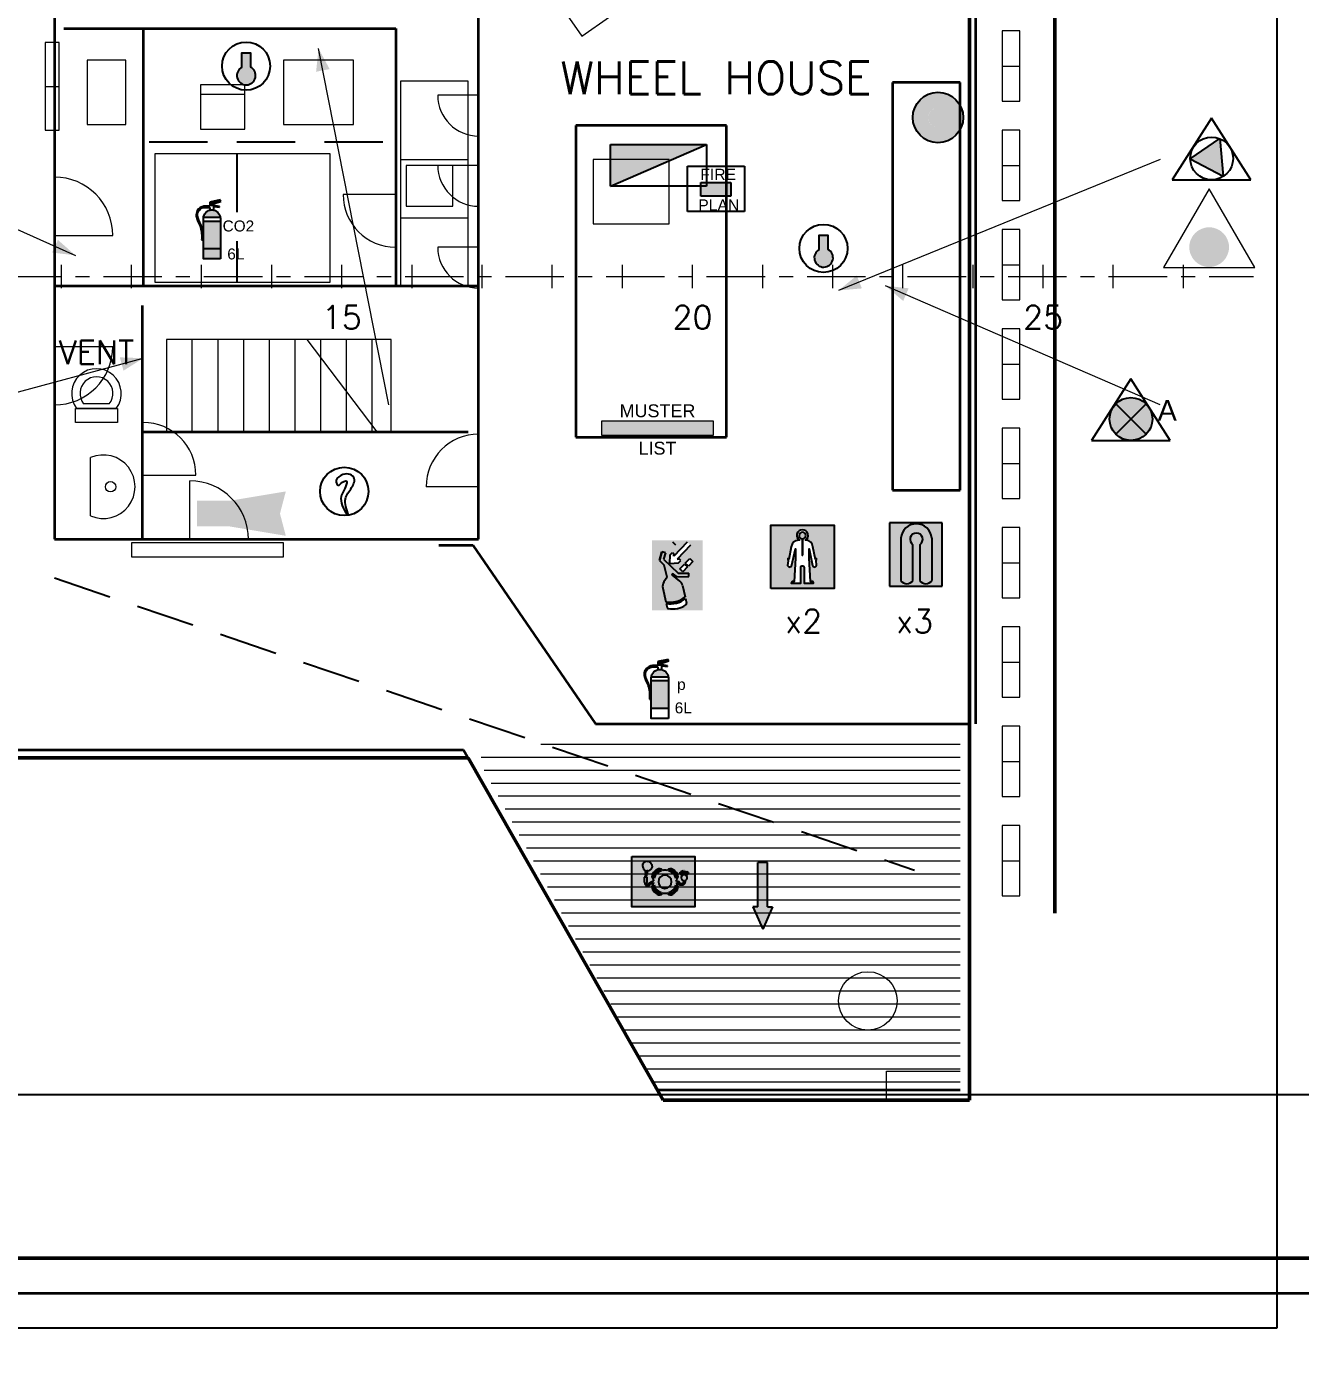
# Model space of a CAD drawing. Header units: millimetres. Extents: x -8500 to 134500, y -68500 to 34500.
# Drawn here: x 45303 to 56200, y -20275 to -8863 of the extents above; entities that cross this region are included whole.
import ezdxf
from ezdxf.enums import TextEntityAlignment as Align

# ---------------------------------------------------------------- set-up
doc = ezdxf.new("R2010")
doc.units = ezdxf.units.MM
doc.linetypes.add('CENTER_S', pattern=[860, 500, -120, 120, -120])
doc.linetypes.add('DASHED_S', pattern=[750, 500, -250])
for name, color, linetype, lineweight in [('CENTER', 1, 'CENTER_S', 18), ('DASHED', 8, 'DASHED_S', 25), ('DETAIL', 9, 'Continuous', 13), ('DOOR', 4, 'Continuous', 18), ('FRAMES', 7, 'Continuous', 18), ('HULL', 7, 'Continuous', 50), ('LEADER', 6, 'Continuous', 13), ('STAIR', 6, 'Continuous', 18), ('STRUCT', 7, 'Continuous', 35), ('SYM-FF', 1, 'Continuous', 18), ('SYM-LSA', 3, 'Continuous', 18), ('TEXT', 7, 'Continuous', 18), ('WINDOW', 5, 'Continuous', 18)]:
    doc.layers.add(name, color=color, linetype=linetype, lineweight=lineweight)
for name, color, linetype in [('dotted', 140, 'Continuous'), ('HATCH', 1, 'Continuous'), ('INER2', 151, 'Continuous'), ('out line', 230, 'Continuous'), ('SYMBOL', 31, 'Continuous'), ('VENT', 210, 'Continuous')]:
    doc.layers.add(name, color=color, linetype=linetype)
doc.styles.add('ARIAL', font='arial.ttf')
doc.styles.add('ROMANS', font='romans.shx')
doc.styles.add('SHIP', font='arial.ttf')
picture_1 = doc.add_image_def('image3.png', size_in_pixel=(725, 900))
picture_2 = doc.add_image_def('image6.png', size_in_pixel=(4825, 900))

# ---------------------------------------------------------------- blocks, each defined once
blk = doc.blocks.new('heat detector')
at = {"layer": 'INER2'}
blk.add_hatch(color=242, dxfattribs=at).paths.add_polyline_path([(3383.561, -6499.341), (3383.561, -6499.133), (3383.431, -6499.133), (3383.431, -6499.343, 4.002369)])
at = {"layer": 'INER2', "color": 240}
blk.add_lwpolyline([(3383.431, -6499.343), (3383.431, -6499.133), (3383.561, -6499.133), (3383.561, -6499.341)], dxfattribs=at)
at = {"layer": 'INER2', "color": 7}
blk.add_circle((3383.495, -6499.326), 0.352, dxfattribs=at)
at = {"layer": 'INER2', "color": 240}
blk.add_arc((3383.498, -6499.463), 0.137, 118.8949, 62.7819, dxfattribs=at)
blk = doc.blocks.new('FPR-TEMPERATURE DETECTOR')
at = {"layer": 'INER2', "color": 3, "xscale": 0.64519499421843, "yscale": 0.64519499421843}
blk.add_blockref('heat detector', (-2183.014, 4193.332), dxfattribs=at)
blk = doc.blocks.new('CO22')
at = {"layer": 'SYMBOL'}
h = blk.add_hatch(color=256, dxfattribs=at)
edge = h.paths.add_edge_path()
edge.add_line((6016.426, -5955.845), (6016.543, -5955.857))
edge.add_line((6016.543, -5955.857), (6016.543, -5955.844))
edge.add_line((6016.543, -5955.844), (6016.426, -5955.822))
edge.add_line((6016.426, -5955.822), (6016.426, -5955.785))
edge.add_line((6016.426, -5955.785), (6016.567, -5955.739))
edge.add_line((6016.567, -5955.739), (6016.556, -5955.708))
edge.add_line((6016.556, -5955.708), (6016.346, -5955.754))
edge.add_line((6016.346, -5955.754), (6016.346, -5955.84))
h = blk.add_hatch(color=1, dxfattribs=at)
edge = h.paths.add_edge_path()
edge.add_line((6016.561, -5956.151), (6016.211, -5956.151))
edge.add_line((6016.211, -5956.151), (6016.211, -5956.308))
edge.add_arc((6015.379, -5956.399), 0.837, 353.7735, 366.2265, ccw=False)
edge.add_line((6016.211, -5956.49), (6016.211, -5956.709))
edge.add_line((6016.211, -5956.709), (6016.561, -5956.709))
edge.add_line((6016.561, -5956.709), (6016.561, -5956.151))
h.paths.add_polyline_path([(6016.561, -5956.922), (6016.211, -5956.922)])
edge = h.paths.add_edge_path()
edge.add_arc((6016.386, -5956.091), 0.175, 90, 172.15)
edge.add_line((6016.212, -5956.067), (6016.56, -5956.067))
edge.add_arc((6016.386, -5956.091), 0.175, 7.85, 90)
at = {"layer": 'VENT'}
blk.add_hatch(color=253, dxfattribs=at).paths.add_polyline_path([(6016.561, -5956.709), (6016.211, -5956.709), (6016.211, -5956.922), (6016.561, -5956.922)])
at = {"layer": 'INER2', "color": 6}
for points in [[(6016.556, -5955.71), (6016.346, -5955.755)], [(6016.426, -5955.786), (6016.567, -5955.741)], [(6016.426, -5955.822), (6016.426, -5955.785)], [(6016.567, -5955.741), (6016.556, -5955.71)], [(6016.212, -5956.067), (6016.56, -5956.067)], [(6016.346, -5955.867), (6016.346, -5955.92)], [(6016.543, -5955.844), (6016.426, -5955.822)], [(6016.426, -5955.845), (6016.543, -5955.857)], [(6016.561, -5956.151), (6016.211, -5956.151)], [(6016.211, -5956.709), (6016.561, -5956.709)]]:
    blk.add_lwpolyline(points, dxfattribs=at)
blk.add_lwpolyline([(6016.561, -5956.922), (6016.211, -5956.922), (6016.211, -5956.091, -0.414214), (6016.386, -5955.915), (6016.386, -5955.915, -0.414214), (6016.561, -5956.091)], format="xyb", close=True, dxfattribs=at)
blk.add_lwpolyline([(6016.346, -5955.92, -0.106872), (6016.426, -5955.92)], format="xyb", dxfattribs=at)
for points, knots in [([(6016.346, -5955.84), (6016.333, -5955.839), (6016.319, -5955.838), (6016.279, -5955.837), (6016.251, -5955.837), (6016.197, -5955.844), (6016.171, -5955.852), (6016.134, -5955.875), (6016.122, -5955.885), (6016.102, -5955.908), (6016.093, -5955.921), (6016.077, -5955.951), (6016.071, -5955.969), (6016.064, -5956.006), (6016.064, -5956.024), (6016.069, -5956.074), (6016.08, -5956.105), (6016.101, -5956.155), (6016.11, -5956.175), (6016.128, -5956.213), (6016.136, -5956.231), (6016.151, -5956.269), (6016.157, -5956.287), (6016.167, -5956.326), (6016.17, -5956.346), (6016.177, -5956.408), (6016.177, -5956.451), (6016.177, -5956.506), (6016.177, -5956.518), (6016.176, -5956.529)], [0.027104, 0.027104, 0.027104, 0.027104, 0.680846, 0.680846, 2.042538, 2.042538, 3.40423, 3.40423, 4.126415, 4.126415, 4.848601, 4.848601, 5.718136, 5.718136, 6.587672, 6.587672, 8.218711, 8.218711, 9.364028, 9.364028, 10.509345, 10.509345, 11.716642, 11.716642, 12.923939, 12.923939, 15.338534, 15.338534, 15.957922, 15.957922, 15.957922, 15.957922]), ([(6016.203, -5956.529), (6016.204, -5956.444), (6016.206, -5956.319), (6016.13, -5956.153), (6016.065, -5956.017), (6016.159, -5955.855), (6016.272, -5955.862), (6016.346, -5955.867)], [0, 0, 0, 0, 297.944458, 438.105277, 661.865253, 788.691466, 1028.865984, 1028.865984, 1028.865984, 1028.865984])]:
    blk.add_open_spline(points, degree=3, knots=knots, dxfattribs=at)
at = {"layer": 'SYMBOL'}
for points in [[(6016.346, -5955.754), (6016.346, -5955.84)], [(6016.426, -5955.92), (6016.426, -5955.845)], [(6016.543, -5955.857), (6016.543, -5955.844)], [(6016.176, -5956.529), (6016.203, -5956.529)]]:
    blk.add_lwpolyline(points, dxfattribs=at)
at = {"layer": 'INER2', "color": 6, "style": 'ARIAL'}
for s, p in [('CO2', (6016.606, -5956.358)), ('6L', (6016.702, -5956.932))]:
    blk.add_text(s, height=0.2257, dxfattribs=at).set_placement(p)
blk = doc.blocks.new('FPR-FIRE EXTINGUISHER CO2')
at = {"layer": 'INER2', "color": 6, "xscale": 0.45989954711139, "yscale": 0.45989954711139}
blk.add_blockref('CO22', (-2766.958, 2739.309), dxfattribs=at)
blk = doc.blocks.new('FIRE_ALARM_HORN')
at = {"true_color": 0xe1232d}
h = blk.add_hatch(color=7, dxfattribs=at)
h.dxf.hatch_style = 1
h.paths.add_polyline_path([(-380, -110), (-380, 110), (-100, 110), (380, 190), (330, 0), (380, -190), (-100, -110)])
blk = doc.blocks.new('GA')
at = {"layer": 'dotted'}
blk.add_hatch(color=51, dxfattribs=at).paths.add_polyline_path([(-2247.679, -988.692, 1), (-2247.281, -988.692, 1)])
at = {"layer": 'SYMBOL'}
h = blk.add_hatch(color=10, dxfattribs=at)
edge = h.paths.add_edge_path()
edge.add_arc((-2247.482, -988.692), 0.199, 0, 360)
edge = h.paths.add_edge_path()
edge.add_arc((-2247.482, -988.692), 0.517, 0, 360)
at = {"layer": 'dotted', "color": 6}
blk.add_circle((-2247.48, -988.691), 0.517, dxfattribs=at)
blk = doc.blocks.new('FPR-GENERAL BUTTON ALARM')
at = {"layer": 'dotted', "color": 51, "xscale": 0.45989954711139, "yscale": 0.45989954711139}
blk.add_blockref('GA', (1033.615, 454.698), dxfattribs=at)
blk = doc.blocks.new('pan')
at = {"layer": 'dotted'}
blk.add_hatch(color=1, dxfattribs=at).paths.add_polyline_path([(1941.574, -4105.486), (1943.543, -4104.63), (1941.574, -4104.63)])
at = {"layer": 'dotted', "color": 6}
for p, q in [((1941.574, -4104.63), (1943.543, -4104.63)), ((1941.574, -4105.486), (1941.574, -4104.63)), ((1941.574, -4105.486), (1943.543, -4104.63)), ((1943.543, -4104.63), (1943.543, -4105.486)), ((1943.543, -4105.486), (1941.574, -4105.486))]:
    blk.add_line(p, q, dxfattribs=at)
blk = doc.blocks.new('FPR-FIRE ALARM PANEL')
at = {"layer": 'VENT', "color": 2, "xscale": 0.45989954711139, "yscale": 0.45989954711139}
blk.add_blockref('pan', (-893.382, 1887.915), dxfattribs=at)
blk = doc.blocks.new('RT')
at = {"layer": 'INER2'}
h = blk.add_hatch(color=80, dxfattribs=at)
h.paths.add_polyline_path([(-2247.253, -991.701), (-2247.16, -991.604), (-2247.097, -991.665), (-2247.19, -991.762)])
h.paths.add_polyline_path([(-2247.272, -991.72), (-2247.208, -991.781), (-2247.301, -991.878), (-2247.365, -991.817)])
h.paths.add_polyline_path([(-2247.251, -992.43), (-2247.225, -992.545, -0.225192), (-2247.622, -992.63), (-2247.645, -992.528, 0.225217)])
h.paths.add_polyline_path([(-2247.932, -992.667), (-2246.895, -992.667), (-2246.895, -991.235), (-2247.932, -991.235)])
h.paths.add_polyline_path([(-2247.393, -991.694), (-2247.569, -991.706), (-2247.563, -991.531), (-2247.517, -991.482), (-2247.487, -991.511), (-2247.488, -991.556), (-2247.213, -991.269), (-2247.147, -991.333), (-2247.422, -991.62), (-2247.377, -991.616), (-2247.347, -991.645)])
at = {"layer": 'dotted', "color": 6}
for p, q in [((-2247.444, -991.332), (-2247.509, -991.268)), ((-2247.211, -991.268), (-2247.486, -991.555)), ((-2247.145, -991.332), (-2247.42, -991.619)), ((-2247.73, -991.467), (-2247.784, -991.647)), ((-2247.784, -991.647), (-2247.73, -991.467)), ((-2247.784, -991.647), (-2247.684, -991.743)), ((-2247.66, -991.488), (-2247.73, -991.467)), ((-2247.66, -991.488), (-2247.699, -991.618)), ((-2247.699, -991.618), (-2247.399, -991.91)), ((-2247.567, -991.705), (-2247.562, -991.53)), ((-2247.567, -991.705), (-2247.391, -991.693)), ((-2247.562, -991.53), (-2247.515, -991.481)), ((-2247.515, -991.481), (-2247.485, -991.51)), ((-2247.486, -991.555), (-2247.485, -991.51)), ((-2247.42, -991.619), (-2247.375, -991.615)), ((-2247.391, -991.693), (-2247.345, -991.644)), ((-2247.345, -991.644), (-2247.375, -991.615)), ((-2247.363, -991.816), (-2247.27, -991.719)), ((-2247.27, -991.719), (-2247.206, -991.78)), ((-2247.252, -991.7), (-2247.159, -991.603)), ((-2247.188, -991.761), (-2247.252, -991.7)), ((-2247.095, -991.664), (-2247.188, -991.761)), ((-2247.159, -991.603), (-2247.095, -991.664)), ((-2247.621, -991.987), (-2247.69, -992.087)), ((-2247.621, -991.987), (-2247.684, -991.743)), ((-2247.52, -991.948), (-2247.368, -992.068)), ((-2247.502, -991.925), (-2247.427, -991.983)), ((-2247.427, -991.983), (-2247.177, -991.978)), ((-2247.399, -991.91), (-2247.178, -991.905)), ((-2247.299, -991.877), (-2247.363, -991.816)), ((-2247.206, -991.78), (-2247.299, -991.877)), ((-2247.177, -991.978), (-2247.178, -991.905)), ((-2247.715, -992.214), (-2247.651, -992.493)), ((-2247.311, -992.159), (-2247.257, -992.395)), ((-2247.643, -992.527), (-2247.625, -992.609)), ((-2247.249, -992.429), (-2247.227, -992.524))]:
    blk.add_line(p, q, dxfattribs=at)
for centre, radius, start, end in [((-2247.511, -991.936), 0.0149, 51.7554, 231.7554), ((-2247.557, -992.178), 0.162, 145.4867, 192.8446), ((-2247.468, -992.194), 0.162, 12.8446, 51.7554), ((-2247.558, -992.028), 0.474, 258.7094, 309.3727), ((-2247.55, -992.063), 0.474, 258.6039, 309.3727), ((-2247.258, -992.531), 0.0311, 304.8712, 12.8446), ((-2247.594, -992.602), 0.0311, 192.8446, 259.1388), ((-2247.511, -992.167), 0.474, 259.1388, 304.8712)]:
    blk.add_arc(centre, radius, start, end, dxfattribs=at)
blk = doc.blocks.new('FPR-RADAR TRANSPONDER')
at = {"layer": 'dotted', "color": 1, "xscale": 0.45989954711139, "yscale": 0.45989954711139}
blk.add_blockref('RT', (1033.596, 456.2), dxfattribs=at)
blk = doc.blocks.new('ES')
at = {"layer": 'INER2'}
h = blk.add_hatch(color=80, dxfattribs=at)
h.paths.add_polyline_path([(-2246.813, -1004.016), (-2247.461, -1004.016), (-2247.461, -1004.11, -0.745878), (-2247.4, -1004.323), (-2247.381, -1004.323, -0.396303), (-2247.252, -1004.457), (-2247.197, -1004.716), (-2247.173, -1004.698), (-2247.173, -1004.716), (-2247.181, -1004.743), (-2247.17, -1004.826, -0.213975), (-2247.178, -1004.852), (-2247.2, -1004.877), (-2247.239, -1004.859, -0.173132), (-2247.255, -1004.843), (-2247.324, -1004.497), (-2247.324, -1004.693), (-2247.294, -1005.167), (-2247.266, -1005.167, -0.414214), (-2247.233, -1005.201), (-2247.233, -1005.204), (-2247.428, -1005.204), (-2247.428, -1004.879, 0.414214), (-2247.461, -1004.846), (-2247.461, -1005.312), (-2246.813, -1005.312)])
h.paths.add_polyline_path([(-2247.544, -1004.323), (-2247.525, -1004.323, -0.753356), (-2247.461, -1004.11), (-2247.461, -1004.016), (-2248.109, -1004.016), (-2248.109, -1005.312), (-2247.461, -1005.312), (-2247.461, -1004.846, 0.433898), (-2247.497, -1004.879), (-2247.497, -1005.204), (-2247.692, -1005.204), (-2247.692, -1005.201, -0.414214), (-2247.659, -1005.167), (-2247.631, -1005.167), (-2247.601, -1004.693), (-2247.601, -1004.497), (-2247.686, -1004.854), (-2247.736, -1004.877), (-2247.768, -1004.84), (-2247.755, -1004.743), (-2247.763, -1004.716), (-2247.763, -1004.698), (-2247.739, -1004.716), (-2247.69, -1004.457, -0.371875)])
h.paths.add_polyline_path([(-2247.461, -1004.155, 0.961276), (-2247.469, -1004.297), (-2247.469, -1004.632), (-2247.461, -1004.632)])
h.paths.add_polyline_path([(-2247.461, -1004.155), (-2247.461, -1004.632), (-2247.456, -1004.632), (-2247.456, -1004.297, 0.946434)])
at = {"layer": 'dotted', "color": 6}
blk.add_line((-2247.69, -1005.203), (-2247.495, -1005.203), dxfattribs=at)
blk.add_lwpolyline([(-2248.108, -1005.311), (-2248.108, -1004.015), (-2246.812, -1004.015), (-2246.812, -1005.311)], close=True, dxfattribs=at)
for points in [[(-2247.198, -1004.876), (-2247.176, -1004.851, 0.213975), (-2247.168, -1004.825), (-2247.179, -1004.742), (-2247.172, -1004.715), (-2247.172, -1004.697), (-2247.195, -1004.715), (-2247.25, -1004.456, 0.396303), (-2247.379, -1004.322), (-2247.398, -1004.322, 3.422223), (-2247.523, -1004.322), (-2247.543, -1004.322, 0.371875), (-2247.689, -1004.456), (-2247.737, -1004.715), (-2247.761, -1004.697), (-2247.761, -1004.715), (-2247.753, -1004.742), (-2247.766, -1004.839), (-2247.734, -1004.876), (-2247.684, -1004.853), (-2247.6, -1004.496), (-2247.6, -1004.692), (-2247.63, -1005.166), (-2247.657, -1005.166, 0.414214), (-2247.69, -1005.2), (-2247.69, -1005.203), (-2247.495, -1005.203), (-2247.495, -1004.878, -0.414214), (-2247.462, -1004.845), (-2247.46, -1004.845, -0.414214), (-2247.426, -1004.878), (-2247.426, -1005.203), (-2247.231, -1005.203), (-2247.231, -1005.2, 0.414214), (-2247.264, -1005.166), (-2247.292, -1005.166), (-2247.322, -1004.692), (-2247.322, -1004.496), (-2247.253, -1004.842, 0.173132), (-2247.237, -1004.858)], [(-2247.454, -1004.631), (-2247.454, -1004.296, 21.146031), (-2247.467, -1004.296), (-2247.467, -1004.631)]]:
    blk.add_lwpolyline(points, format="xyb", close=True, dxfattribs=at)
blk = doc.blocks.new('FPR-IMMERSION SUIT')
at = {"layer": 'dotted', "color": 1, "xscale": 0.45989954711139, "yscale": 0.45989954711139}
blk.add_blockref('ES', (1033.606, 462.044), dxfattribs=at)
blk = doc.blocks.new('LJ')
at = {"layer": 'dotted'}
blk.add_hatch(color=51, dxfattribs=at).paths.add_polyline_path([(-2247.773, -989.98), (-2247.773, -990.848, 0.557077), (-2247.527, -990.848), (-2247.527, -990.115, -3.322169), (-2247.384, -990.115), (-2247.384, -990.848, 0.557077), (-2247.137, -990.848), (-2247.137, -989.98, 0.92057)])
at = {"layer": 'out line'}
h = blk.add_hatch(color=80, dxfattribs=at)
h.paths.add_polyline_path([(-2248.007, -990.966), (-2246.926, -990.966), (-2246.926, -989.667), (-2248.007, -989.667)])
h.paths.add_polyline_path([(-2247.137, -989.98), (-2247.137, -990.848, -0.557077), (-2247.384, -990.848), (-2247.384, -990.115, 3.322169), (-2247.527, -990.115), (-2247.527, -990.848, -0.557077), (-2247.773, -990.848), (-2247.773, -989.98, -0.92057)])
at = {"layer": 'dotted', "color": 6}
for p, q in [((-2246.925, -989.666), (-2248.005, -989.666)), ((-2248.005, -989.666), (-2248.005, -990.965)), ((-2246.925, -990.965), (-2246.925, -989.666)), ((-2247.771, -989.979), (-2247.771, -990.847)), ((-2247.135, -989.979), (-2247.135, -990.847)), ((-2247.525, -990.847), (-2247.525, -990.114)), ((-2247.382, -990.114), (-2247.382, -990.847)), ((-2248.005, -990.965), (-2246.925, -990.965))]:
    blk.add_line(p, q, dxfattribs=at)
for centre, radius, start, end in [((-2247.453, -990.006), 0.319, 4.7365, 175.2635), ((-2247.453, -990.006), 0.13, 303.5045, 236.4955), ((-2247.648, -990.77), 0.145, 211.7577, 328.2423), ((-2247.259, -990.77), 0.145, 211.7577, 328.2423)]:
    blk.add_arc(centre, radius, start, end, dxfattribs=at)
blk = doc.blocks.new('FPR-LIFE JAKET')
at = {"layer": 'dotted', "color": 51, "xscale": 0.45989954711139, "yscale": 0.45989954711139}
blk.add_blockref('LJ', (1033.608, 455.446), dxfattribs=at)
blk = doc.blocks.new('POW 6KG')
at = {"layer": 'SYMBOL'}
h = blk.add_hatch(color=256, dxfattribs=at)
edge = h.paths.add_edge_path()
edge.add_line((-2247.42, -963.619), (-2247.303, -963.631))
edge.add_line((-2247.303, -963.631), (-2247.303, -963.619))
edge.add_line((-2247.303, -963.619), (-2247.42, -963.597))
edge.add_line((-2247.42, -963.597), (-2247.42, -963.559))
edge.add_line((-2247.42, -963.559), (-2247.279, -963.514))
edge.add_line((-2247.279, -963.514), (-2247.29, -963.483))
edge.add_line((-2247.29, -963.483), (-2247.501, -963.528))
edge.add_line((-2247.501, -963.528), (-2247.501, -963.615))
h = blk.add_hatch(color=1, dxfattribs=at)
edge = h.paths.add_edge_path()
edge.add_line((-2247.284, -963.924), (-2247.634, -963.924))
edge.add_line((-2247.634, -963.924), (-2247.634, -964.082))
edge.add_arc((-2248.466, -964.172), 0.837, 353.7735, 366.2265, ccw=False)
edge.add_line((-2247.634, -964.263), (-2247.634, -964.482))
edge.add_line((-2247.634, -964.482), (-2247.284, -964.482))
edge.add_line((-2247.284, -964.482), (-2247.284, -963.924))
h.paths.add_polyline_path([(-2247.284, -964.696), (-2247.634, -964.696)])
edge = h.paths.add_edge_path()
edge.add_arc((-2247.459, -963.864), 0.175, 90, 172.15)
edge.add_line((-2247.632, -963.84), (-2247.285, -963.84))
edge.add_arc((-2247.459, -963.864), 0.175, 7.85, 90)
at = {"layer": 'dotted', "color": 6}
for points in [[(-2247.29, -963.483), (-2247.501, -963.528)], [(-2247.501, -963.526), (-2247.501, -963.613)], [(-2247.42, -963.559), (-2247.279, -963.513)], [(-2247.279, -963.513), (-2247.29, -963.483)], [(-2247.501, -963.639), (-2247.501, -963.693)], [(-2247.42, -963.595), (-2247.42, -963.557)], [(-2247.303, -963.617), (-2247.42, -963.595)], [(-2247.42, -963.617), (-2247.303, -963.629)], [(-2247.42, -963.693), (-2247.42, -963.617)], [(-2247.303, -963.629), (-2247.303, -963.617)], [(-2247.285, -963.924), (-2247.636, -963.924)], [(-2247.634, -963.839), (-2247.287, -963.839)], [(-2247.67, -964.302), (-2247.643, -964.302)], [(-2247.636, -964.482), (-2247.285, -964.482)]]:
    blk.add_lwpolyline(points, dxfattribs=at)
blk.add_lwpolyline([(-2247.285, -964.695), (-2247.636, -964.695), (-2247.636, -963.863, -0.414214), (-2247.46, -963.688), (-2247.46, -963.688, -0.414214), (-2247.285, -963.863)], format="xyb", close=True, dxfattribs=at)
blk.add_lwpolyline([(-2247.501, -963.693, -0.106872), (-2247.42, -963.693)], format="xyb", dxfattribs=at)
for points, knots in [([(-2247.501, -963.613), (-2247.514, -963.612), (-2247.527, -963.611), (-2247.568, -963.609), (-2247.595, -963.609), (-2247.649, -963.617), (-2247.676, -963.625), (-2247.712, -963.647), (-2247.724, -963.658), (-2247.745, -963.681), (-2247.753, -963.694), (-2247.769, -963.724), (-2247.776, -963.742), (-2247.782, -963.778), (-2247.783, -963.796), (-2247.777, -963.847), (-2247.767, -963.878), (-2247.746, -963.928), (-2247.736, -963.948), (-2247.719, -963.986), (-2247.71, -964.004), (-2247.696, -964.041), (-2247.689, -964.06), (-2247.68, -964.099), (-2247.677, -964.119), (-2247.67, -964.181), (-2247.669, -964.224), (-2247.67, -964.279), (-2247.67, -964.29), (-2247.67, -964.302)], [0.027104, 0.027104, 0.027104, 0.027104, 0.680846, 0.680846, 2.042538, 2.042538, 3.40423, 3.40423, 4.126415, 4.126415, 4.848601, 4.848601, 5.718136, 5.718136, 6.587672, 6.587672, 8.218711, 8.218711, 9.364028, 9.364028, 10.509345, 10.509345, 11.716642, 11.716642, 12.923939, 12.923939, 15.338534, 15.338534, 15.957922, 15.957922, 15.957922, 15.957922]), ([(-2247.643, -964.302), (-2247.642, -964.217), (-2247.64, -964.092), (-2247.717, -963.926), (-2247.781, -963.79), (-2247.688, -963.628), (-2247.575, -963.635), (-2247.501, -963.639)], [0, 0, 0, 0, 297.944458, 438.105277, 661.865253, 788.691466, 1028.865984, 1028.865984, 1028.865984, 1028.865984])]:
    blk.add_open_spline(points, degree=3, knots=knots, dxfattribs=at)
at = {"layer": 'dotted', "color": 6, "style": 'ARIAL'}
for s, height, p in [('p', 0.226, (-2247.106, -964.11)), ('6L', 0.2257, (-2247.155, -964.591))]:
    blk.add_text(s, height=height, dxfattribs=at).set_placement(p)
blk = doc.blocks.new('FPR-FIRE EXTINGUISHER (POWDER)')
at = {"layer": 'dotted', "color": 51, "xscale": 0.45989954711139, "yscale": 0.45989954711139}
blk.add_blockref('POW 6KG', (1033.573, 443.384), dxfattribs=at)
blk = doc.blocks.new('MOB LINE')
at = {"layer": 'INER2'}
h = blk.add_hatch(color=80, dxfattribs=at)
h.paths.add_polyline_path([(-2248.099, -1000.374), (-2246.803, -1000.374), (-2246.803, -999.342), (-2248.099, -999.342)])
edge = h.paths.add_edge_path()
at = {"layer": 'dotted', "color": 6}
for p, q in [((-2247.781, -999.625), (-2247.781, -999.625)), ((-2247.781, -999.625), (-2247.781, -999.625)), ((-2247.467, -999.616), (-2247.457, -999.625)), ((-2247.378, -999.625), (-2247.368, -999.616)), ((-2247.099, -999.657), (-2247.107, -999.663)), ((-2247.063, -999.71), (-2247.099, -999.657)), ((-2247.075, -999.644), (-2247.084, -999.648)), ((-2247.084, -999.648), (-2247.059, -999.707)), ((-2247.05, -999.703), (-2247.075, -999.644)), ((-2247.048, -999.637), (-2247.058, -999.639)), ((-2247.058, -999.639), (-2247.046, -999.702)), ((-2247.036, -999.7), (-2247.048, -999.637)), ((-2247.031, -999.635), (-2247.031, -999.699)), ((-2247.021, -999.635), (-2247.031, -999.635)), ((-2247.021, -999.699), (-2247.021, -999.635)), ((-2247.017, -999.7), (-2247.004, -999.637)), ((-2246.994, -999.639), (-2247.007, -999.702)), ((-2247.004, -999.637), (-2246.994, -999.639)), ((-2247.002, -999.703), (-2246.978, -999.644)), ((-2246.969, -999.648), (-2246.993, -999.707)), ((-2246.989, -999.71), (-2246.954, -999.657)), ((-2246.978, -999.644), (-2246.969, -999.648)), ((-2246.954, -999.657), (-2246.945, -999.663)), ((-2247.79, -999.765), (-2247.844, -999.765)), ((-2247.844, -999.765), (-2247.844, -999.87)), ((-2247.832, -999.87), (-2247.844, -999.87)), ((-2247.79, -999.87), (-2247.801, -999.87)), ((-2247.798, -999.741), (-2247.798, -999.741)), ((-2247.798, -999.741), (-2247.798, -999.741)), ((-2247.793, -999.693), (-2247.793, -999.693)), ((-2247.793, -999.693), (-2247.793, -999.693)), ((-2247.79, -999.765), (-2247.79, -999.87)), ((-2247.65, -999.818), (-2247.659, -999.808)), ((-2247.659, -999.907), (-2247.65, -999.897)), ((-2247.176, -999.808), (-2247.185, -999.818)), ((-2247.185, -999.897), (-2247.176, -999.907)), ((-2247.12, -999.674), (-2247.127, -999.681)), ((-2247.127, -999.681), (-2247.082, -999.726)), ((-2247.075, -999.719), (-2247.12, -999.674)), ((-2247.107, -999.663), (-2247.072, -999.716)), ((-2247.082, -999.726), (-2247.075, -999.719)), ((-2247.072, -999.716), (-2247.063, -999.71)), ((-2247.059, -999.707), (-2247.05, -999.703)), ((-2247.046, -999.702), (-2247.036, -999.7)), ((-2247.039, -999.833), (-2247.039, -999.86)), ((-2247.031, -999.699), (-2247.021, -999.699)), ((-2247.007, -999.702), (-2247.017, -999.7)), ((-2247.007, -999.833), (-2247.007, -999.86)), ((-2246.993, -999.707), (-2247.002, -999.703)), ((-2246.981, -999.716), (-2246.989, -999.71)), ((-2246.945, -999.663), (-2246.981, -999.716)), ((-2246.978, -999.719), (-2246.932, -999.674)), ((-2246.97, -999.726), (-2246.978, -999.719)), ((-2246.925, -999.681), (-2246.97, -999.726)), ((-2246.932, -999.674), (-2246.925, -999.681)), ((-2247.457, -1000.09), (-2247.467, -1000.099)), ((-2247.368, -1000.099), (-2247.378, -1000.09))]:
    blk.add_line(p, q, dxfattribs=at)
blk.add_lwpolyline([(-2248.099, -999.342), (-2246.803, -999.342), (-2246.803, -1000.374), (-2248.099, -1000.374)], close=True, dxfattribs=at)
for centre, major_axis, start_param, end_param in [((-2247.859, -999.525), (0.0158, 0.0158), 1.437933, 3.357795), ((-2247.854, -999.496), (-0.0159, 0.0159), -0.60143, 1.318433), ((-2247.851, -999.554), (-0.0159, 0.0159), 0.344912, 2.264774), ((-2247.835, -999.589), (-0.016, 0.016), 0.160408, 2.08027), ((-2247.835, -999.477), (-0.0162, 0.0162), -1.281939, 0.637923), ((-2247.806, -999.597), (-0.0264, 0.0264), 1.169613, 3.089476), ((-2247.82, -999.656), (0.0049, 0.0049), 0.807903, 2.727765), ((-2247.82, -999.659), (0.00482, 0.00482), 2.248598, 4.16846), ((-2247.804, -999.467), (-0.016, 0.016), 4.702893, 6.622756), ((-2247.815, -999.653), (-0.005, 0.005), 4.447246, 6.367109), ((-2247.805, -999.655), (-0.00473, 0.00473), 4.246599, 6.166461), ((-2247.796, -999.659), (-0.0049, 0.0049), 3.950149, 5.870011), ((-2247.788, -999.666), (-0.00481, 0.00481), 3.686191, 5.606053), ((-2247.769, -999.464), (0.0158, 0.0158), 6.108652, 8.028515), ((-2247.766, -999.608), (-0.0162, 0.0162), 1.601522, 3.521384), ((-2247.742, -999.472), (0.0163, 0.0163), 5.554645, 7.474507), ((-2247.734, -999.596), (-0.0165, 0.0165), 1.895339, 3.815201), ((-2247.719, -999.493), (-0.0161, 0.0161), 3.5781, 5.497962), ((-2247.709, -999.577), (0.0159, 0.0159), 3.810868, 5.73073), ((-2247.701, -999.524), (-0.0162, 0.0162), 3.430987, 5.350849), ((-2247.696, -999.551), (0.016, 0.016), 4.372601, 6.292463), ((-2247.418, -999.857), (-0.212, 0.212), -0.228184, 0.228184), ((-2247.418, -999.857), (-0.191, 0.191), -0.228184, 0.228184), ((-2247.418, -999.857), (0.167, 0.167), 1.102334, 2.039258), ((-2247.529, -999.678), (0.0624, 0.0624), 6.283185, 7.625798), ((-2247.529, -999.678), (0.0415, 0.0415), 0.075853, 1.342613), ((-2247.418, -999.857), (-0.167, 0.167), -0.95531, -0.615487), ((-2247.306, -999.678), (0.0624, 0.0624), 0.228184, 1.570796), ((-2247.306, -999.678), (0.0415, 0.0415), 0.228184, 1.494943), ((-2247.418, -999.857), (0.167, 0.167), 5.814723, 6.751647), ((-2247.418, -999.857), (0.191, 0.191), 6.055002, 6.511369), ((-2247.418, -999.857), (0.212, 0.212), 6.055002, 6.511369), ((-2247.818, -999.713), (-0.00473, 0.00473), -0.466232, 1.453631), ((-2247.817, -999.719), (-0.00481, 0.00481), 0.544646, 2.464509), ((-2247.813, -999.67), (-0.00473, 0.00473), 0.117104, 2.036966), ((-2247.814, -999.71), (0.005, 0.005), 6.199262, 8.119124), ((-2247.811, -999.73), (-0.00473, 0.00473), 0.117114, 2.036976), ((-2247.809, -999.68), (0.00488, 0.00488), 1.777015, 3.696877), ((-2247.804, -999.733), (-0.00674, 0.00674), 1.053457, 2.973319), ((-2247.8, -999.683), (0.00817, 0.00817), 2.627984, 4.547846), ((-2247.805, -999.712), (-0.00507, 0.00507), 4.074479, 5.994341), ((-2247.799, -999.718), (-0.0049, 0.0049), 3.555368, 5.47523), ((-2247.799, -999.734), (0.0049, 0.0049), 3.949548, 5.86941), ((-2247.789, -999.688), (0.00473, 0.00473), 3.258317, 5.178179), ((-2247.796, -999.726), (0.00498, 0.00498), 4.537856, 6.457718), ((-2247.785, -999.683), (-0.00473, 0.00473), 2.675423, 4.595285), ((-2247.785, -999.674), (0.00506, 0.00506), 4.717869, 6.637731), ((-2247.597, -999.746), (0.0624, 0.0624), 1.79898, 3.141593), ((-2247.597, -999.969), (-0.0624, 0.0624), 0, 1.342613), ((-2247.597, -999.746), (-0.0415, 0.0415), 0.228184, 1.494943), ((-2247.597, -999.969), (-0.0415, 0.0415), 0.075853, 1.342613), ((-2247.418, -999.857), (0.167, 0.167), 2.422111, 2.526106), ((-2247.418, -999.857), (0.167, 0.167), 2.186283, 2.279783), ((-2247.418, -999.857), (0.167, 0.167), 2.673131, 3.610055), ((-2247.418, -999.857), (-0.0962, 0.0962), 3.926991, 10.210176), ((-2247.418, -999.857), (-0.167, 0.167), 2.673131, 3.610055), ((-2247.238, -999.746), (-0.0415, 0.0415), 3.217446, 4.484205), ((-2247.238, -999.969), (0.0415, 0.0415), 4.940573, 6.207332), ((-2247.418, -999.857), (0.167, 0.167), 5.530185, 5.667699), ((-2247.418, -999.857), (0.167, 0.167), 5.327876, 5.397165), ((-2247.238, -999.746), (-0.0624, 0.0624), 3.141593, 4.484205), ((-2247.238, -999.969), (-0.0624, 0.0624), 3.369776, 4.712389), ((-2247.023, -999.774), (-0.0433, 0.0433), 2.614984, 8.38059), ((-2247.418, -999.857), (0.212, 0.212), 2.913409, 3.369776), ((-2247.418, -999.857), (0.191, 0.191), 2.913409, 3.369776), ((-2247.529, -1000.037), (-0.0624, 0.0624), 1.79898, 3.141593), ((-2247.529, -1000.037), (0.0415, 0.0415), 3.369776, 4.636535), ((-2247.418, -999.857), (0.167, 0.167), 3.757079, 4.096902), ((-2247.306, -1000.037), (-0.0624, 0.0624), 1.570796, 2.913409), ((-2247.306, -1000.037), (-0.0415, 0.0415), 1.64665, 2.913409), ((-2247.418, -999.857), (-0.191, 0.191), 2.913409, 3.369776), ((-2247.418, -999.857), (-0.212, 0.212), 2.913409, 3.369776)]:
    blk.add_ellipse(centre, major_axis=major_axis, ratio=1, start_param=start_param, end_param=end_param, dxfattribs=at)
for points, knots in [([(-2247.832, -999.87), (-2247.831, -999.885), (-2247.828, -999.924), (-2247.752, -999.956), (-2247.714, -999.892), (-2247.674, -999.88), (-2247.653, -999.873)], [0, 0, 0, 0, 0.797699, 2.136422, 3.193622, 4.420793, 4.420793, 4.420793, 4.420793]), ([(-2247.801, -999.87), (-2247.8, -999.877), (-2247.8, -999.883), (-2247.798, -999.89), (-2247.797, -999.892), (-2247.796, -999.895), (-2247.795, -999.896), (-2247.793, -999.898), (-2247.792, -999.9), (-2247.786, -999.904), (-2247.781, -999.907), (-2247.771, -999.909), (-2247.768, -999.909), (-2247.765, -999.909), (-2247.765, -999.909), (-2247.763, -999.907), (-2247.761, -999.906), (-2247.755, -999.901), (-2247.75, -999.895), (-2247.739, -999.884), (-2247.735, -999.879), (-2247.726, -999.872), (-2247.721, -999.868), (-2247.706, -999.859), (-2247.696, -999.855), (-2247.678, -999.848), (-2247.67, -999.846), (-2247.652, -999.84)], [0.027994, 0.027994, 0.027994, 0.027994, 0.307187, 0.307187, 0.516874, 0.516874, 0.675083, 0.675083, 0.833292, 0.833292, 1.202673, 1.202673, 1.498151, 1.498151, 1.675181, 1.675181, 1.85221, 1.85221, 2.205976, 2.205976, 2.387311, 2.387311, 2.568647, 2.568647, 2.931318, 2.931318, 3.259055, 3.259055, 3.259055, 3.259055]), ([(-2247.007, -999.86), (-2247.009, -999.87), (-2247.009, -999.877), (-2247.013, -999.889), (-2247.015, -999.894), (-2247.021, -999.903), (-2247.024, -999.907), (-2247.03, -999.913), (-2247.034, -999.916), (-2247.048, -999.925), (-2247.058, -999.928), (-2247.081, -999.931), (-2247.092, -999.93), (-2247.108, -999.926), (-2247.113, -999.924), (-2247.122, -999.919), (-2247.126, -999.916), (-2247.137, -999.906), (-2247.142, -999.899), (-2247.15, -999.89), (-2247.153, -999.887), (-2247.154, -999.885), (-2247.154, -999.885), (-2247.156, -999.885), (-2247.156, -999.884), (-2247.161, -999.883), (-2247.166, -999.882), (-2247.177, -999.881), (-2247.18, -999.881), (-2247.183, -999.881)], [0, 0, 0, 0, 0.250241, 0.250241, 0.388646, 0.388646, 0.499911, 0.499911, 0.611176, 0.611176, 0.931061, 0.931061, 1.250946, 1.250946, 1.387208, 1.387208, 1.523471, 1.523471, 1.840392, 1.840392, 2.157313, 2.157313, 2.293734, 2.293734, 2.430155, 2.430155, 2.832767, 2.832767, 2.989792, 2.989792, 2.989792, 2.989792]), ([(-2247.039, -999.86), (-2247.04, -999.869), (-2247.044, -999.897), (-2247.108, -999.906), (-2247.131, -999.852), (-2247.165, -999.851), (-2247.182, -999.85)], [0, 0, 0, 0, 0.461817, 1.50808, 2.406542, 3.291341, 3.291341, 3.291341, 3.291341])]:
    blk.add_open_spline(points, degree=3, knots=knots, dxfattribs=at)
blk = doc.blocks.new('FPR-MANOVER BOARD')
at = {"layer": 'dotted', "color": 1, "xscale": 0.45989954711139, "yscale": 0.45989954711139}
blk.add_blockref('MOB LINE', (1033.602, 459.834), dxfattribs=at)
blk = doc.blocks.new('RCFP')
at = {"layer": 'VENT'}
blk.add_hatch(color=1, dxfattribs=at).paths.add_polyline_path([(-2247.274, -972.237), (-2247.881, -972.65), (-2247.203, -973.01)])
at = {"layer": 'dotted', "color": 6}
for p, q in [((-2247.446, -971.815), (-2248.255, -973.084)), ((-2247.446, -971.815), (-2248.255, -973.084)), ((-2246.636, -973.084), (-2247.446, -971.815)), ((-2246.636, -973.084), (-2247.446, -971.815)), ((-2247.881, -972.65), (-2247.273, -972.237)), ((-2247.273, -972.237), (-2247.203, -973.01)), ((-2247.881, -972.65), (-2247.203, -973.01)), ((-2248.255, -973.084), (-2246.636, -973.084)), ((-2248.255, -973.084), (-2246.636, -973.084))]:
    blk.add_line(p, q, dxfattribs=at)
blk.add_circle((-2247.442, -972.642), 0.439, dxfattribs=at)
blk = doc.blocks.new('FPR-REMOTE CONTROL FOR FIRE PUMP')
at = {"layer": 'dotted', "color": 51, "xscale": 0.45989954711139, "yscale": 0.45989954711139}
blk.add_blockref('RCFP', (1033.599, 447.229), dxfattribs=at)
blk = doc.blocks.new('RC_OIL_PUMP_STOP')
at = {"true_color": 0xf58c1e}
h = blk.add_hatch(color=7, dxfattribs=at)
h.dxf.hatch_style = 1
h.paths.add_polyline_path([(170, -50), (169, -28), (164, -6), (157, 15), (147, 35), (135, 53), (120, 70), (103, 85), (85, 97), (65, 107), (44, 114), (22, 119), (0, 120), (-22, 119), (-44, 114), (-65, 107), (-85, 97), (-103, 85), (-120, 70), (-135, 53), (-147, 35), (-157, 15), (-164, -6), (-169, -28), (-170, -50), (-169, -72), (-164, -94), (-157, -115), (-147, -135), (-135, -153), (-120, -170), (-103, -185), (-85, -197), (-65, -207), (-44, -214), (-22, -219), (0, -220), (22, -219), (44, -214), (65, -207), (85, -197), (103, -185), (120, -170), (135, -153), (147, -135), (157, -115), (164, -94), (169, -72)])
at = {"true_color": 0xfae11e}
h = blk.add_hatch(color=7, dxfattribs=at)
h.dxf.hatch_style = 1
h.paths.add_polyline_path([(-150, -50), (75, 80), (75, -180)])
blk.add_lwpolyline([(-390, -225), (390, -225), (0, 450)], close=True)
blk = doc.blocks.new('A')
at = {"layer": 'VENT'}
h = blk.add_hatch(color=5, dxfattribs=at)
h.paths.add_polyline_path([(-2247.3, -980.626, 0.414214), (-2247.92, -980.626), (-2247.61, -980.936)])
h.paths.add_polyline_path([(-2247.92, -980.626, 0.198912), (-2248.049, -980.936, 0.198912), (-2247.92, -981.246), (-2247.61, -980.936)])
h.paths.add_polyline_path([(-2247.61, -980.936), (-2247.92, -981.246, 0.414214), (-2247.3, -981.246)])
h.paths.add_polyline_path([(-2247.171, -980.936, 0.198912), (-2247.3, -980.626), (-2247.61, -980.936), (-2247.3, -981.246, 0.198912)])
at = {"layer": 'dotted', "color": 6}
for p, q in [((-2247.613, -980.108), (-2248.423, -981.377)), ((-2247.613, -980.108), (-2248.423, -981.377)), ((-2246.804, -981.377), (-2247.613, -980.108)), ((-2246.804, -981.377), (-2247.613, -980.108)), ((-2247.92, -980.626), (-2247.299, -981.246)), ((-2247.299, -980.626), (-2247.92, -981.246)), ((-2248.423, -981.377), (-2246.804, -981.377)), ((-2248.423, -981.377), (-2246.804, -981.377))]:
    blk.add_line(p, q, dxfattribs=at)
blk.add_circle((-2247.61, -980.936), 0.439, dxfattribs=at)
at = {"layer": 'dotted', "color": 6, "style": 'ARIAL'}
blk.add_text('A', height=0.424, dxfattribs=at).set_placement((-2247.063, -980.971))
blk = doc.blocks.new('FPR-ACC. SPACE VENT REMOTE SHUT-OFF')
at = {"layer": 'dotted', "color": 51, "xscale": 0.45989954711139, "yscale": 0.45989954711139}
blk.add_blockref('A', (1033.676, 451.043), dxfattribs=at)
blk = doc.blocks.new('SM')
at = {"layer": 'dotted', "color": 6}
blk.add_circle((1942.533, -4084.514), 0.497, dxfattribs=at)
blk.add_spline([(1942.625, -4085.002), (1942.557, -4084.663), (1942.684, -4084.436), (1942.73, -4084.229), (1942.622, -4084.157), (1942.464, -4084.188), (1942.365, -4084.322), (1942.408, -4084.384), (1942.498, -4084.325), (1942.582, -4084.303), (1942.575, -4084.381), (1942.47, -4084.616), (1942.59, -4085.008)], degree=3, dxfattribs=at)
blk = doc.blocks.new('FPR-SMOKE DETECTOR')
at = {"layer": 'VENT', "color": 6, "xscale": 0.45989954711139, "yscale": 0.45989954711139}
blk.add_blockref('SM', (-893.37, 1878.466), dxfattribs=at)
blk = doc.blocks.new('MUSTER_LIST')
at = {"true_color": 0x6eb432}
h = blk.add_hatch(color=7, dxfattribs=at)
h.dxf.hatch_style = 1
h.paths.add_polyline_path([(-480, -60), (480, -60), (480, 60), (-480, 60)])
blk.add_lwpolyline([(-480, -60), (480, -60), (480, 60), (-480, 60)], close=True)
at = {"style": 'SHIP'}
for s, p in [('MUSTER', (0, 150)), ('LIST', (0, -170))]:
    blk.add_text(s, height=110, dxfattribs=at).set_placement(p, align=Align.MIDDLE_CENTER)
blk = doc.blocks.new('fie')
at = {"layer": 'HATCH'}
blk.add_hatch(color=256, dxfattribs=at).paths.add_polyline_path([(1942.954, -4111.097), (1942.335, -4111.097), (1942.335, -4111.379), (1942.954, -4111.379)])
at = {"layer": 'dotted', "color": 6}
for p, q in [((1942.061, -4110.762), (1943.229, -4110.762)), ((1942.061, -4111.696), (1942.061, -4110.762)), ((1943.229, -4110.762), (1943.229, -4111.696)), ((1942.336, -4111.097), (1942.955, -4111.097)), ((1942.336, -4111.379), (1942.336, -4111.097)), ((1942.955, -4111.097), (1942.955, -4111.379)), ((1942.955, -4111.379), (1942.336, -4111.379)), ((1943.229, -4111.696), (1942.061, -4111.696))]:
    blk.add_line(p, q, dxfattribs=at)
at = {"layer": 'dotted', "color": 6, "style": 'ARIAL'}
for s, p in [('FIRE', (1942.324, -4111.049)), ('PLAN', (1942.283, -4111.679))]:
    blk.add_text(s, height=0.2312, dxfattribs=at).set_placement(p)
blk = doc.blocks.new('FPR-FIRE PLAN LOCATION')
at = {"layer": 'VENT', "color": 2, "xscale": 0.45989954711139, "yscale": 0.45989954711139}
blk.add_blockref('fie', (-893.422, 1890.752), dxfattribs=at)
blk = doc.blocks.new('arro')
at = {"layer": 'INER2'}
blk.add_hatch(color=80, dxfattribs=at).paths.add_polyline_path([(1721.956, -4085.057), (1721.956, -4085.164), (1721.044, -4085.164), (1721.043, -4085.359), (1721.956, -4085.359), (1721.956, -4085.465), (1722.413, -4085.261)])
at = {"layer": 'dotted', "color": 6}
for p, q in [((1721.957, -4085.164), (1721.957, -4085.057)), ((1721.957, -4085.057), (1722.413, -4085.261)), ((1721.957, -4085.164), (1721.044, -4085.164)), ((1721.044, -4085.164), (1721.044, -4085.359)), ((1721.957, -4085.359), (1721.044, -4085.359)), ((1721.957, -4085.465), (1722.413, -4085.261)), ((1721.957, -4085.359), (1721.957, -4085.465))]:
    blk.add_line(p, q, dxfattribs=at)
blk = doc.blocks.new('FPR-PRIMARY MEANS OF ESCAPE')
at = {"layer": 'VENT', "color": 1, "xscale": 0.45989954711139, "yscale": 0.45989954711139}
blk.add_blockref('arro', (-791.822, 1878.81), dxfattribs=at)

msp = doc.modelspace()

# ---------------------------------------------------------------- hatches: boundary and pattern name
at = {"layer": 'DETAIL'}
h = msp.add_hatch(dxfattribs=at)
h.set_pattern_fill('LINE', color=8, scale=35)
h.paths.add_polyline_path([(49160, -15120), (50700, -17960), (53290, -17960), (53290, -14900), (50170, -14900)])
at = {"layer": 'LEADER'}
h = msp.add_hatch(color=7, dxfattribs=at)
h.dxf.hatch_style = 1
h.paths.add_polyline_path([(47800, -9050), (47779, -9249), (47895, -9226)])
h = msp.add_hatch(color=7, dxfattribs=at)
h.dxf.hatch_style = 1
h.paths.add_polyline_path([(45720, -10820), (45570, -10688), (45521, -10796)])
h = msp.add_hatch(color=7, dxfattribs=at)
h.dxf.hatch_style = 1
h.paths.add_polyline_path([(52250, -11120), (52449, -11103), (52405, -10993)])
h = msp.add_hatch(color=7, dxfattribs=at)
h.dxf.hatch_style = 1
h.paths.add_polyline_path([(52650, -11080), (52802, -11210), (52849, -11102)])
h = msp.add_hatch(color=7, dxfattribs=at)
h.dxf.hatch_style = 1
h.paths.add_polyline_path([(46300, -11700), (46100, -11693), (46131, -11807)])

# ---------------------------------------------------------------- linework, layer by layer
at = {"layer": 'CENTER'}
msp.add_line((40800, -11000), (55800, -11000), dxfattribs=at)
at = {"layer": 'DASHED'}
for p, q in [((46350, -9850), (48400, -9850)), ((47100, -9950), (47100, -11050)), ((45540, -13580), (52900, -16080))]:
    msp.add_line(p, q, dxfattribs=at)
at = {"layer": 'DETAIL'}
for p, q in [((49192, -7715), (50053, -8944)), ((50053, -8944), (50708, -8485)), ((46150, -9150), (45820, -9150)), ((45820, -9150), (45820, -9700)), ((46150, -9700), (46150, -9150)), ((48100, -9150), (47500, -9150)), ((47500, -9150), (47500, -9700)), ((48100, -9700), (48100, -9150)), ((49080, -9330), (48500, -9330)), ((48500, -9330), (48500, -11080)), ((49080, -11080), (49080, -9330)), ((47170, -9360), (46790, -9360)), ((46790, -9360), (46790, -9740)), ((46790, -9440), (47170, -9440)), ((47170, -9740), (47170, -9360)), ((49170, -9450), (48820, -9450)), ((45820, -9700), (46150, -9700)), ((47500, -9700), (48100, -9700)), ((46790, -9740), (47170, -9740)), ((47900, -9950), (46400, -9950)), ((46400, -9950), (46400, -11050)), ((47900, -11050), (47900, -9950)), ((48500, -10000), (49080, -10000)), ((50800, -10000), (50150, -10000)), ((50150, -10000), (50150, -10550)), ((50800, -10550), (50800, -10000)), ((48950, -10050), (48550, -10050)), ((48550, -10050), (48550, -10400)), ((49170, -10050), (48820, -10050)), ((48950, -10400), (48950, -10050)), ((48550, -10400), (48950, -10400)), ((48500, -10500), (49080, -10500)), ((50150, -10550), (50800, -10550)), ((49170, -10750), (48820, -10750)), ((46400, -11050), (47900, -11050)), ((48500, -11080), (49080, -11080)), ((46010, -12090), (45790, -12090)), ((45720, -12250), (45720, -12130)), ((45720, -12130), (46080, -12130)), ((46070, -12130), (45730, -12130)), ((46080, -12130), (46080, -12250)), ((46080, -12250), (45720, -12250)), ((45850, -13050), (45850, -12550)), ((52660, -18050), (52660, -17800)), ((52660, -17800), (53290, -17800))]:
    msp.add_line(p, q, dxfattribs=at)
for centre, radius in [((46021, -12800), 45), ((52500, -17200), 250)]:
    msp.add_circle(centre, radius, dxfattribs=at)
for centre, radius, start, end in [((49170, -9450), 350, 180, 270), ((49170, -10050), 350, 180, 270), ((49170, -10750), 350, 180, 270), ((45900, -12002), 212, 323.1301, 216.8699), ((45900, -12001), 141, 321.1199, 218.8801), ((45958, -12800), 272, 246.6814, 113.3186)]:
    msp.add_arc(centre, radius, start, end, dxfattribs=at)
at = {"layer": 'DOOR'}
for p, q in [((48460, -10300), (48010, -10300)), ((45540, -10650), (46040, -10650)), ((45540, -11600), (46040, -11600)), ((46300, -12700), (46750, -12700)), ((46700, -13250), (46700, -12750)), ((49170, -12800), (48720, -12800))]:
    msp.add_line(p, q, dxfattribs=at)
for centre, radius, start, end in [((45540, -10650), 500, 0, 90), ((48460, -10300), 450, 180, 270), ((45540, -11600), 500, 270, 0), ((46300, -12700), 450, 0, 90), ((49170, -12800), 450, 90, 180), ((46700, -13250), 500, 0, 90)]:
    msp.add_arc(centre, radius, start, end, dxfattribs=at)
at = {"layer": 'FRAMES'}
for p, q in [((45600, -11100), (45600, -10900)), ((46200, -11100), (46200, -10900)), ((46800, -11100), (46800, -10900)), ((47400, -11100), (47400, -10900)), ((48000, -11100), (48000, -10900)), ((48600, -11100), (48600, -10900)), ((49200, -11100), (49200, -10900)), ((49800, -11100), (49800, -10900)), ((50400, -11100), (50400, -10900)), ((51000, -11100), (51000, -10900)), ((51600, -11100), (51600, -10900)), ((52200, -11100), (52200, -10900)), ((52800, -11100), (52800, -10900)), ((53400, -11100), (53400, -10900)), ((54000, -11100), (54000, -10900)), ((54600, -11100), (54600, -10900)), ((55200, -11100), (55200, -10900))]:
    msp.add_line(p, q, dxfattribs=at)
at = {"layer": 'HULL'}
for p, q in [((53370, -3920), (53370, -18050)), ((54100, -5500), (54100, -16450)), ((49080, -15120), (43120, -15120)), ((50750, -18050), (49080, -15120)), ((53370, -18050), (50750, -18050)), ((14340, -19400), (70500, -19400))]:
    msp.add_line(p, q, dxfattribs=at)
at = {"layer": 'LEADER'}
for p, q in [((48400, -12100), (47800, -9050)), ((55000, -10000), (52250, -11120)), ((44200, -10140), (45720, -10820)), ((55000, -12100), (52650, -11080)), ((44820, -12100), (46300, -11700))]:
    msp.add_line(p, q, dxfattribs=at)
at = {"layer": 'STAIR'}
for p, q in [((48420, -11540), (46500, -11540)), ((46500, -11540), (46500, -12330)), ((46720, -12330), (46720, -11540)), ((46940, -12330), (46940, -11540)), ((47160, -12330), (47160, -11540)), ((47380, -12330), (47380, -11540)), ((47600, -12330), (47600, -11540)), ((47700, -11540), (48300, -12330)), ((47820, -12330), (47820, -11540)), ((48040, -12330), (48040, -11540)), ((48260, -12330), (48260, -11540)), ((48420, -12330), (48420, -11540)), ((46500, -12330), (48420, -12330))]:
    msp.add_line(p, q, dxfattribs=at)
at = {"layer": 'STRUCT'}
for p, q in [((53420, -6830), (53420, -14830)), ((45540, -8330), (45540, -13250)), ((49170, -13250), (49170, -8330)), ((45620, -8880), (48460, -8880)), ((46300, -8880), (46300, -11080)), ((48460, -8880), (48460, -11080)), ((53290, -9340), (52710, -9340)), ((52710, -9340), (52710, -12830)), ((53290, -12830), (53290, -9340)), ((51290, -9710), (50000, -9710)), ((50000, -9710), (50000, -12375)), ((51290, -12375), (51290, -9710)), ((45540, -11080), (49170, -11080)), ((46290, -11250), (46290, -13250)), ((46290, -12330), (49080, -12330)), ((50000, -12375), (51290, -12375)), ((52710, -12830), (53290, -12830)), ((45540, -13250), (49170, -13250)), ((48830, -13300), (49120, -13300)), ((49120, -13300), (50170, -14830)), ((50170, -14830), (53370, -14830)), ((43190, -15050), (49040, -15050)), ((49040, -15050), (50700, -17960)), ((50700, -17960), (53290, -17960)), ((14340, -19700), (70500, -19700))]:
    msp.add_line(p, q, dxfattribs=at)
at = {"layer": 'WINDOW'}
for p, q in [((53800, -8900), (53650, -8900)), ((53650, -8900), (53650, -9500)), ((53800, -9500), (53800, -8900)), ((45580, -9000), (45460, -9000)), ((45460, -9000), (45460, -9750)), ((45580, -9750), (45580, -9000)), ((53650, -9200), (53800, -9200)), ((45460, -9375), (45580, -9375)), ((53650, -9500), (53800, -9500)), ((45460, -9750), (45580, -9750)), ((53800, -9750), (53650, -9750)), ((53650, -9750), (53650, -10350)), ((53800, -10350), (53800, -9750)), ((53650, -10050), (53800, -10050)), ((53650, -10350), (53800, -10350)), ((53800, -10600), (53650, -10600)), ((53650, -10600), (53650, -11200)), ((53800, -11200), (53800, -10600)), ((53650, -10900), (53800, -10900)), ((53650, -11200), (53800, -11200)), ((53800, -11450), (53650, -11450)), ((53650, -11450), (53650, -12050)), ((53800, -12050), (53800, -11450)), ((53650, -11750), (53800, -11750)), ((53650, -12050), (53800, -12050)), ((53800, -12300), (53650, -12300)), ((53650, -12300), (53650, -12900)), ((53800, -12900), (53800, -12300)), ((53650, -12600), (53800, -12600)), ((53650, -12900), (53800, -12900)), ((53800, -13150), (53650, -13150)), ((53650, -13150), (53650, -13750)), ((53800, -13750), (53800, -13150)), ((47500, -13280), (46200, -13280)), ((46200, -13280), (46200, -13400)), ((47500, -13400), (47500, -13280)), ((46200, -13400), (47500, -13400)), ((53650, -13450), (53800, -13450)), ((53650, -13750), (53800, -13750)), ((53800, -14000), (53650, -14000)), ((53650, -14000), (53650, -14600)), ((53800, -14600), (53800, -14000)), ((53650, -14300), (53800, -14300)), ((53650, -14600), (53800, -14600)), ((53800, -14850), (53650, -14850)), ((53650, -14850), (53650, -15450)), ((53800, -15450), (53800, -14850)), ((53650, -15150), (53800, -15150)), ((53650, -15450), (53800, -15450)), ((53800, -15700), (53650, -15700)), ((53650, -15700), (53650, -16300)), ((53800, -16300), (53800, -15700)), ((53650, -16000), (53800, -16000)), ((53650, -16300), (53800, -16300))]:
    msp.add_line(p, q, dxfattribs=at)

# ---------------------------------------------------------------- block references
at = {"layer": 'SYM-FF', "xscale": 906.54, "yscale": 906.54}
for name, p in [('FPR-TEMPERATURE DETECTOR', (47180, -9200)), ('FPR-GENERAL BUTTON ALARM', (53100, -9640)), ('FPR-REMOTE CONTROL FOR FIRE PUMP', (55440, -9910)), ('FPR-FIRE ALARM PANEL', (50710, -10050)), ('FPR-FIRE PLAN LOCATION', (51200, -10250)), ('FPR-FIRE EXTINGUISHER CO2', (46910, -10600)), ('FPR-TEMPERATURE DETECTOR', (52120, -10760)), ('FPR-ACC. SPACE VENT REMOTE SHUT-OFF', (54750, -12140)), ('FPR-SMOKE DETECTOR', (48020, -12840)), ('FPR-FIRE EXTINGUISHER (POWDER)', (50750, -14530))]:
    msp.add_blockref(name, p, dxfattribs=at)
at = {"layer": 'SYM-FF'}
for name, p in [('RC_OIL_PUMP_STOP', (55420, -10700)), ('FIRE_ALARM_HORN', (47140, -13030))]:
    msp.add_blockref(name, p, dxfattribs=at)
at = {"layer": 'SYM-LSA'}
msp.add_blockref('MUSTER_LIST', (50700, -12300), dxfattribs=at)
at = {"layer": 'SYM-LSA', "xscale": 906.54, "yscale": 906.54}
for name, p in [('FPR-LIFE JAKET', (52910, -13380)), ('FPR-IMMERSION SUIT', (51940, -13400)), ('FPR-RADAR TRANSPONDER', (50860, -13560)), ('FPR-MANOVER BOARD', (50750, -16180))]:
    msp.add_blockref(name, p, dxfattribs=at)
at = {"layer": 'SYM-LSA', "xscale": 906.54, "yscale": 906.54, "rotation": 270}
msp.add_blockref('FPR-PRIMARY MEANS OF ESCAPE', (51600, -16300), dxfattribs=at)

# ---------------------------------------------------------------- texts
at = {"layer": 'FRAMES', "style": 'ROMANS'}
for s, p in [('15', (48000, -11350)), ('20', (51000, -11350)), ('25', (54000, -11350))]:
    msp.add_text(s, height=200, dxfattribs=at).set_placement(p, align=Align.MIDDLE_CENTER)
at = {"layer": 'TEXT', "style": 'ROMANS'}
for s, height, p in [('WHEEL HOUSE', 280, (51200, -9300)), ('VENT', 200, (45900, -11650)), ('x2', 200, (51950, -13950)), ('x3', 200, (52900, -13950))]:
    msp.add_text(s, height=height, dxfattribs=at).set_placement(p, align=Align.MIDDLE_CENTER)

# ---------------------------------------------------------------- pictures from other files: only their frames are drawn
at = {"layer": '0-REFERENCE-IMAGE'}
image = msp.add_image(picture_1, insert=(41500, -20000), size_in_units=(14500, 18000), dxfattribs=dict(at, fade=50))
image = msp.add_image(picture_2, insert=(-4500, -36000), size_in_units=(96500, 18000), dxfattribs=dict(at, fade=50))

doc.saveas('drawing.dxf')
